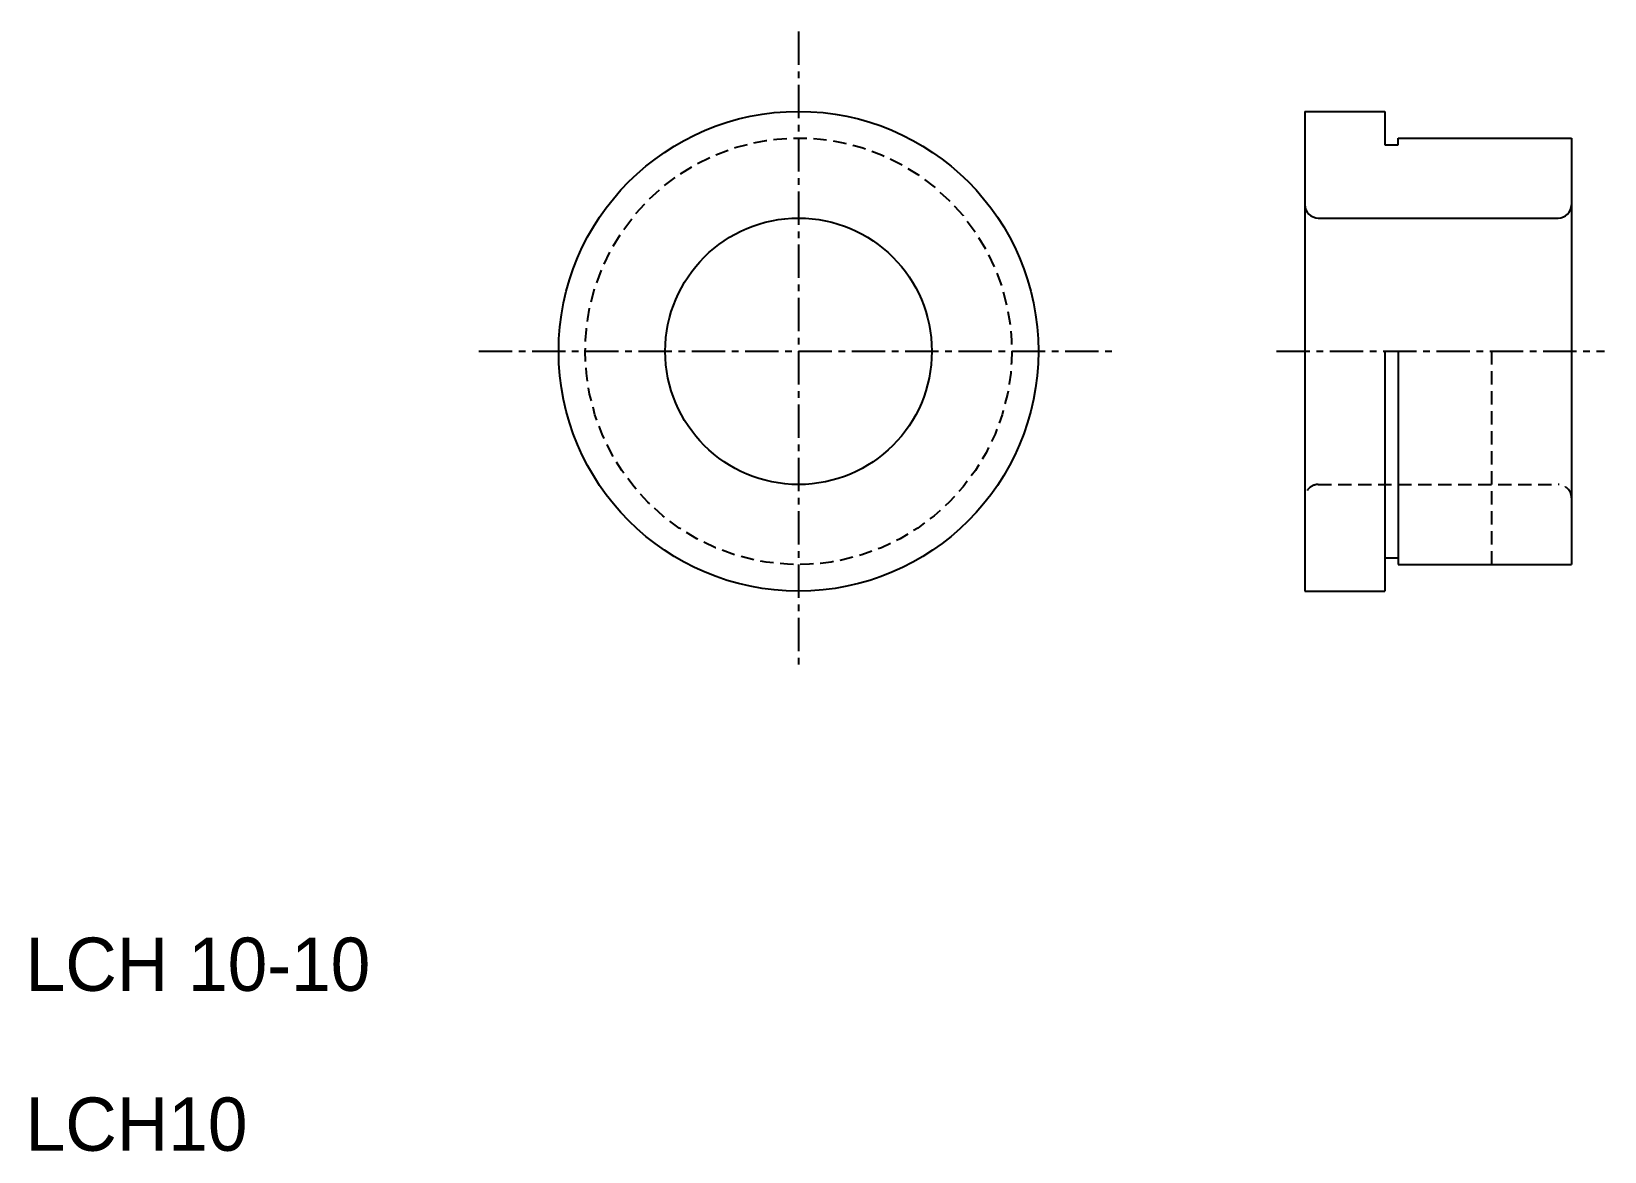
# Model space of a CAD drawing. Extents: x 10.2 to 69.2, y 10 to 52.
import ezdxf

# ---------------------------------------------------------------- set-up
doc = ezdxf.new("R2010")
doc.units = 0
doc.linetypes.add('CENTER', pattern=[2, 1.25, -0.25, 0.25, -0.25])
doc.linetypes.add('DASHED', pattern=[0.75, 0.5, -0.25])
doc.layers.get('0').update_dxf_attribs({"linetype": 'CONTINUOUS'})
doc.layers.add('CENTER', color=1, linetype='CENTER')

msp = doc.modelspace()

# ---------------------------------------------------------------- linework, layer by layer
at = {"color": 7, "linetype": 'CONTINUOUS'}
for p, q in [((58, 49), (58, 31)), ((58, 49), (61, 49)), ((61, 49), (61, 47.75)), ((61, 48), (61, 47.75)), ((61.5, 48), (68, 48)), ((61.5, 47.75), (61.5, 48)), ((68, 48), (68, 32)), ((61, 47.75), (61.5, 47.75)), ((58.5, 45), (67.5, 45)), ((61, 40), (61, 31)), ((61.5, 40), (61.5, 32)), ((61, 32.25), (61.5, 32.25)), ((61.5, 32), (68, 32)), ((63.125, 32), (63.125, 32)), ((64.75, 32), (64.75, 32)), ((58, 31), (61, 31))]:
    msp.add_line(p, q, dxfattribs=at)
at = {"color": 3, "linetype": 'DASHED'}
for p, q in [((65, 40), (65, 32)), ((58.5, 35), (67.5, 35))]:
    msp.add_line(p, q, dxfattribs=at)
at = {"color": 7, "linetype": 'CONTINUOUS'}
for radius in [9, 5]:
    msp.add_circle((39, 40), radius, dxfattribs=at)
at = {"color": 3, "linetype": 'DASHED'}
msp.add_circle((39, 40), 8, dxfattribs=at)
at = {"color": 7, "linetype": 'CONTINUOUS'}
for centre, start, end in [((58.5, 45.5), 179.99999, 270), ((67.5, 45.5), 270, 0)]:
    msp.add_arc(centre, 0.5, start, end, dxfattribs=at)
at = {"color": 3, "linetype": 'DASHED'}
for centre, start, end in [((58.5, 34.5), 90, 180.00001), ((67.5, 34.5), 0, 90)]:
    msp.add_arc(centre, 0.5, start, end, dxfattribs=at)
at = {"layer": 'CENTER', "color": 1, "linetype": 'CENTER'}
for p, q in [((39, 52), (39, 28)), ((27, 40), (51, 40)), ((56.938, 40), (69.24, 40))]:
    msp.add_line(p, q, dxfattribs=at)

# ---------------------------------------------------------------- texts
at = {"color": 7, "linetype": 'CONTINUOUS'}
for s, p in [('LCH 10-10', (10, 16)), ('LCH10', (10, 10))]:
    msp.add_text(s, height=2, dxfattribs=at).set_placement(p)

doc.saveas('drawing.dxf')
